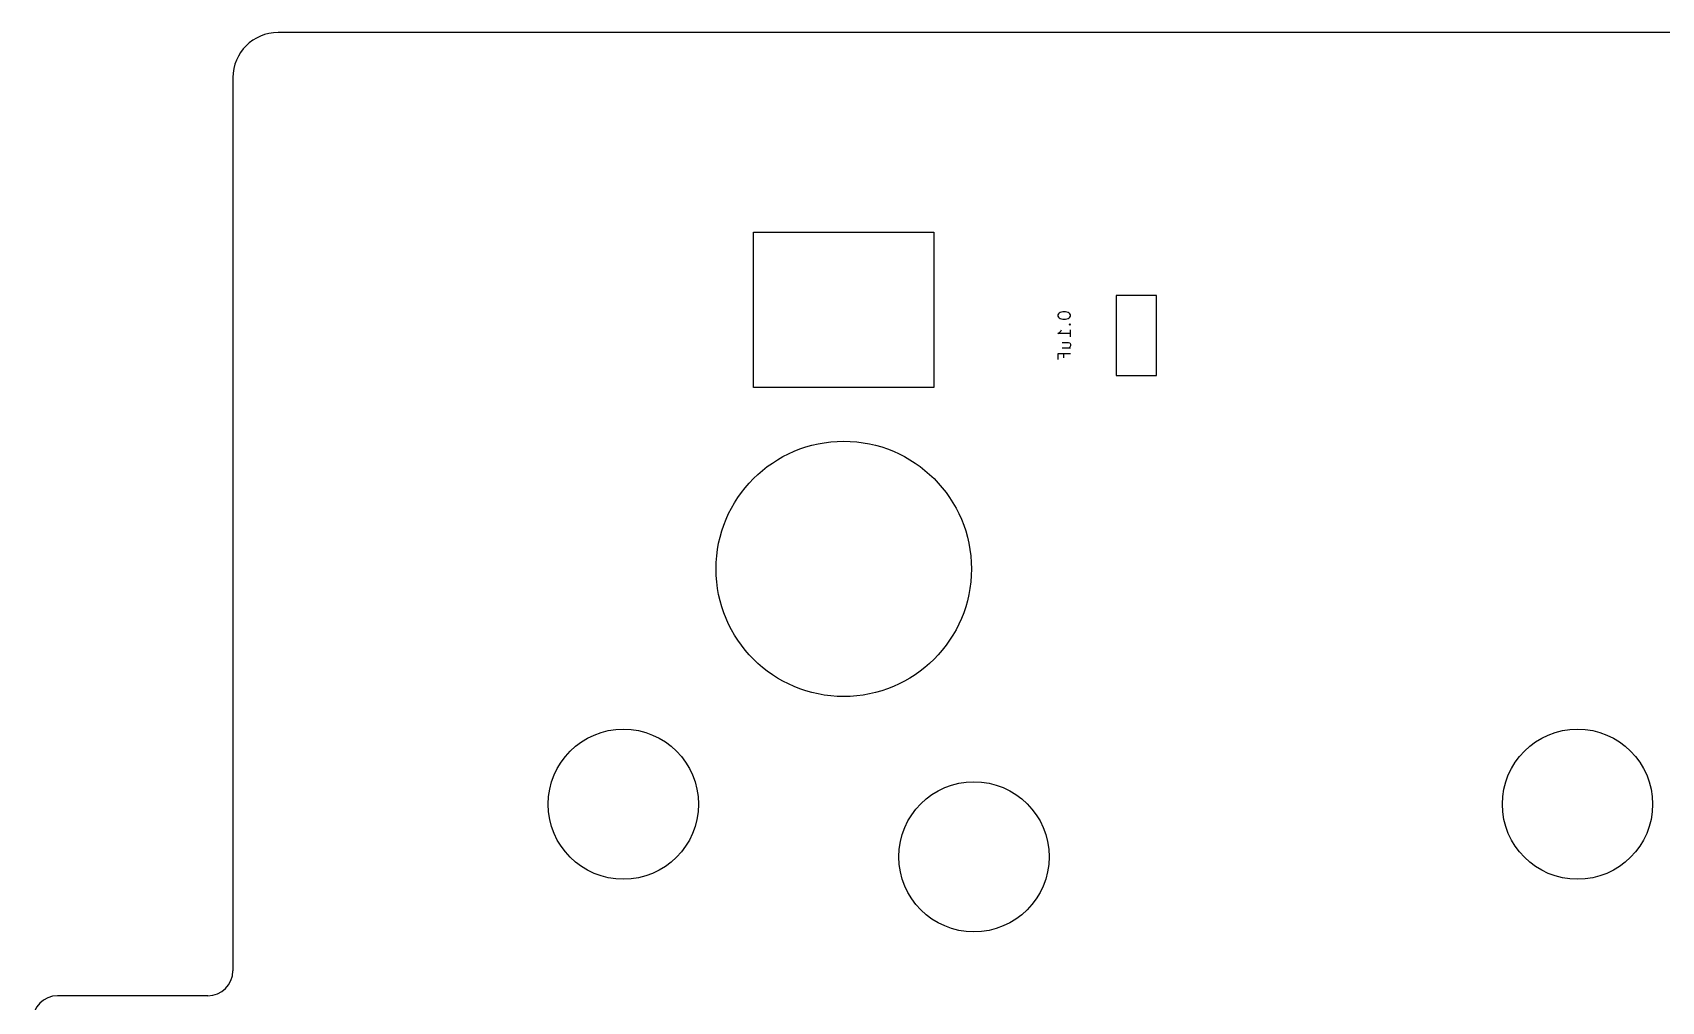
# Model space of a CAD drawing. Header units: millimetres. Extents: x -19 to 311, y -2 to 103.
# Drawn here: x -18.39 to 14.13, y 77.09 to 96.45 of the extents above; entities that cross this region are included whole.
import ezdxf

# ---------------------------------------------------------------- set-up
doc = ezdxf.new("R2010")
doc.units = ezdxf.units.MM
doc.layers.add('B.Fab', color=155, linetype='CONTINUOUS', true_color=0x585d84)
doc.layers.add('Edge.Cuts', color=254, linetype='CONTINUOUS', true_color=0xd0d2cd)

msp = doc.modelspace()

# ---------------------------------------------------------------- linework, layer by layer
at = {"layer": 'B.Fab', "linetype": 'CONTINUOUS'}
for p, q in [((3.247045, 91.194), (3.247045, 89.594)), ((4.047045, 91.194), (3.247045, 91.194)), ((4.047045, 89.594), (4.047045, 91.194)), ((2.092524, 90.828524), (2.080619, 90.804715)), ((2.080619, 90.804715), (2.080619, 90.780905)), ((2.080619, 90.780905), (2.092524, 90.757096)), ((2.104429, 90.840429), (2.092524, 90.828524)), ((2.092524, 90.757096), (2.104429, 90.745191)), ((2.128238, 90.852334), (2.104429, 90.840429)), ((2.104429, 90.745191), (2.128238, 90.733286)), ((2.175857, 90.864238), (2.128238, 90.852334)), ((2.128238, 90.733286), (2.175857, 90.721381)), ((2.235381, 90.864238), (2.175857, 90.864238)), ((2.283, 90.852334), (2.235381, 90.864238)), ((2.235381, 90.721381), (2.283, 90.733286)), ((2.30681, 90.840429), (2.283, 90.852334)), ((2.283, 90.733286), (2.30681, 90.745191)), ((2.318715, 90.828524), (2.30681, 90.840429)), ((2.30681, 90.745191), (2.318715, 90.757096)), ((2.330619, 90.804715), (2.318715, 90.828524)), ((2.318715, 90.757096), (2.330619, 90.780905)), ((2.330619, 90.780905), (2.330619, 90.804715)), ((2.080619, 90.435667), (2.116334, 90.459476)), ((2.330619, 90.435667), (2.080619, 90.435667)), ((2.116334, 90.459476), (2.140143, 90.483286)), ((2.140143, 90.483286), (2.152048, 90.507095)), ((2.175857, 90.721381), (2.235381, 90.721381)), ((2.318715, 90.626143), (2.30681, 90.614239)), ((2.30681, 90.614239), (2.318715, 90.602334)), ((2.30681, 90.614239), (2.330619, 90.614239)), ((2.330619, 90.614239), (2.318715, 90.626143)), ((2.318715, 90.602334), (2.330619, 90.614239)), ((2.330619, 90.364238), (2.330619, 90.507095)), ((2.163953, 90.257096), (2.294905, 90.257096)), ((2.163953, 90.149953), (2.330619, 90.149953)), ((2.294905, 90.257096), (2.318715, 90.245191)), ((2.318715, 90.161858), (2.30681, 90.149953)), ((2.318715, 90.245191), (2.330619, 90.221381)), ((2.330619, 90.185667), (2.318715, 90.161858)), ((2.330619, 90.221381), (2.330619, 90.185667)), ((2.330619, 90.030906), (2.080619, 90.030906)), ((2.080619, 90.030906), (2.080619, 89.911858)), ((2.199667, 89.947572), (2.199667, 90.030906)), ((3.247045, 89.594), (4.047045, 89.594))]:
    msp.add_line(p, q, dxfattribs=at)
at = {"layer": 'B.Fab'}
for centre, radius in [((-2.194955, 85.732), 2.549999), ((-6.594955, 81.032), 1.499999), ((12.455045, 81.032), 1.499999), ((0.405045, 79.982), 1.499999)]:
    msp.add_circle(centre, radius, dxfattribs=at)
at = {"layer": 'Edge.Cuts', "linetype": 'CONTINUOUS'}
for p, q in [((102.88, 96.445), (-13.490002, 96.445)), ((-14.39, 95.545002), (-14.39, 77.705)), ((-3.995, 92.457), (-0.395, 92.457)), ((-3.995, 89.357), (-3.995, 92.457)), ((-0.395, 92.457), (-0.395, 89.357)), ((-0.395, 89.357), (-3.995, 89.357)), ((-14.89, 77.205), (-17.89, 77.205))]:
    msp.add_line(p, q, dxfattribs=at)
at = {"layer": 'Edge.Cuts'}
for centre, radius in [((-2.194955, 85.732), 2.549999), ((-6.594955, 81.032), 1.499999), ((12.455045, 81.032), 1.499999), ((0.405045, 79.982), 1.499999)]:
    msp.add_circle(centre, radius, dxfattribs=at)
for centre, radius, start, end in [((-13.49, 95.545), 0.9, 90.0001273, 179.9998727), ((-14.89, 77.705), 0.5, -90, 0), ((-17.89, 76.705), 0.5, 90, 180)]:
    msp.add_arc(centre, radius, start, end, dxfattribs=at)

doc.saveas('drawing.dxf')
